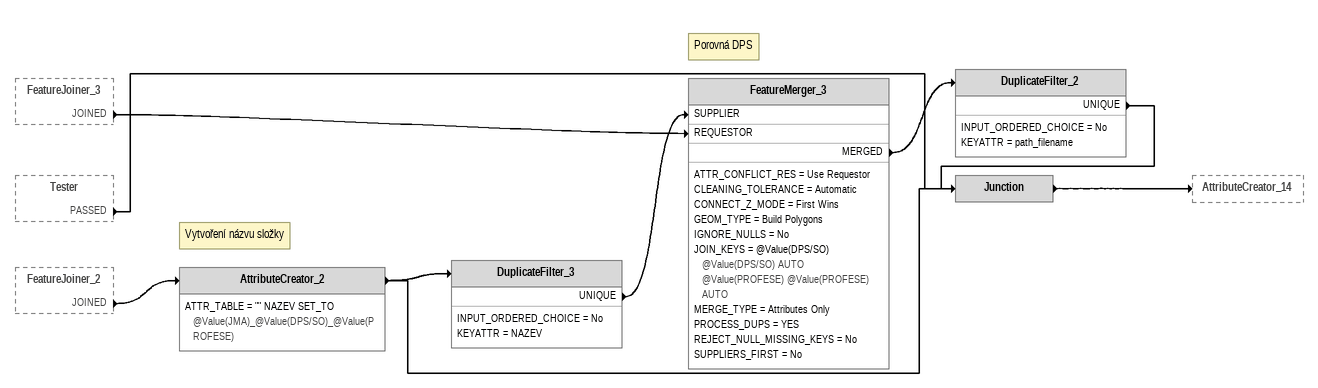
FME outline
FeatureJoiner_3 [outside]
    JOINED -> FeatureMerger_3 [REQUESTOR]
Tester [outside]
    PASSED -> Junction
FeatureJoiner_2 [outside]
    JOINED -> AttributeCreator_2
Note: Vytvoření názvu složky
AttributeCreator_2
    ATTR_TABLE = "" NAZEV SET_TO @Value(JMA)_@Value(DPS/SO)_@Value(PROFESE)
    -> DuplicateFilter_3
    -> Junction
DuplicateFilter_3
    INPUT_ORDERED_CHOICE = No
    KEYATTR = NAZEV
    UNIQUE -> FeatureMerger_3 [SUPPLIER]
Note: Porovná DPS
FeatureMerger_3
    ATTR_CONFLICT_RES = Use Requestor
    CLEANING_TOLERANCE = Automatic
    CONNECT_Z_MODE = First Wins
    GEOM_TYPE = Build Polygons
    IGNORE_NULLS = No
    JOIN_KEYS = @Value(DPS/SO) @Value(DPS/SO) AUTO @Value(PROFESE) @Value(PROFESE) AUTO
    MERGE_TYPE = Attributes Only
    PROCESS_DUPS = YES
    REJECT_NULL_MISSING_KEYS = No
    SUPPLIERS_FIRST = No
    MERGED -> DuplicateFilter_2
DuplicateFilter_2
    INPUT_ORDERED_CHOICE = No
    KEYATTR = path_filename
    UNIQUE -> Junction
Junction
    -> AttributeCreator_14
